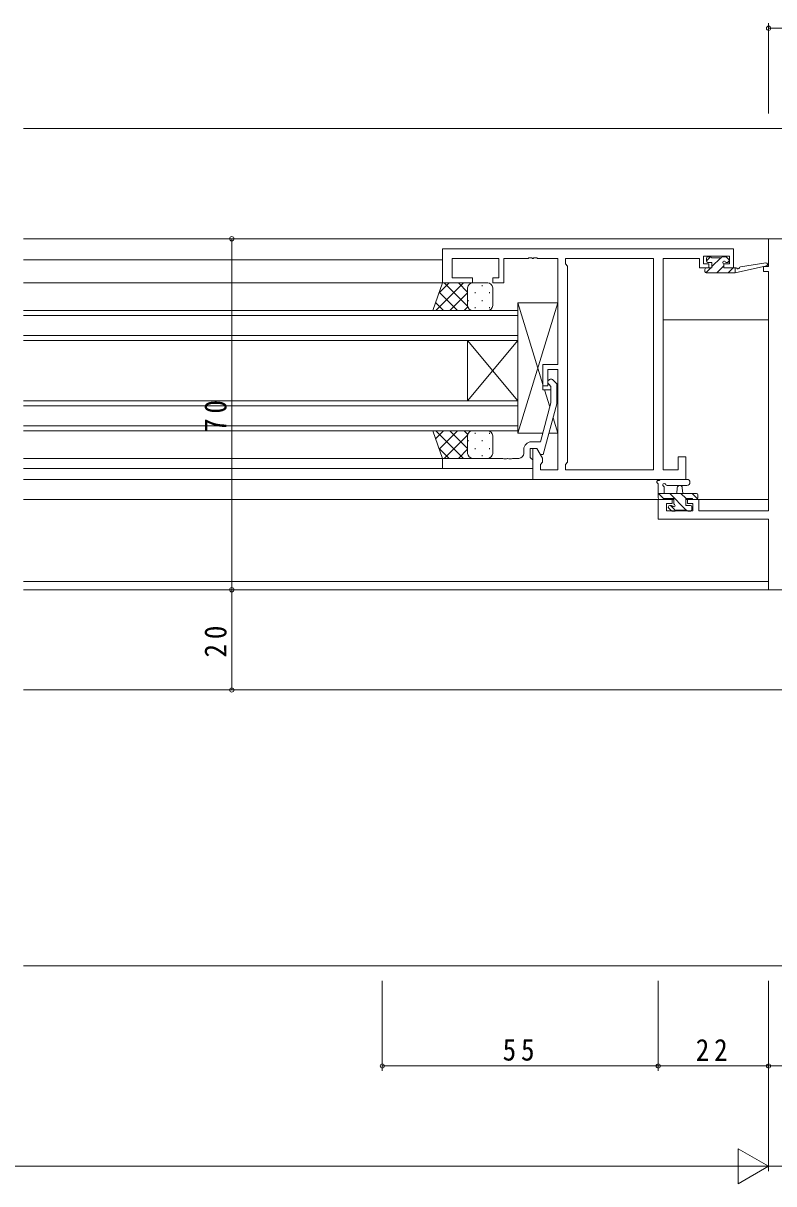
# Model space of a CAD drawing. Units: millimetres, scale not verified. Extents: x -594 to 539, y -420 to 386.
# Drawn here: x 144.7 to 294.4, y -275 to -43.5 of the extents above; entities that cross this region are included whole.
import ezdxf

# ---------------------------------------------------------------- set-up
doc = ezdxf.new("R2010")
doc.units = ezdxf.units.MM
doc.header["$LTSCALE"] = 2
for name, color, linetype, lineweight in [('0-3_YKK_11', 7, 'Continuous', 9), ('0-4_YKK_12', 2, 'Continuous', 9), ('0-5_YKK_13', 4, 'Continuous', 9), ('0-6_YKK_D', 6, 'Continuous', 9), ('0-7_YSS_K', 3, 'Continuous', 9)]:
    doc.layers.add(name, color=color, linetype=linetype, lineweight=lineweight)
doc.styles.add('ＭＳ ゴシック', font='')
doc.styles.get('ＭＳ ゴシック').set_extended_font_data('MS Gothic')

msp = doc.modelspace()

# ---------------------------------------------------------------- linework, layer by layer
at = {"layer": '0-3_YKK_11'}
for p, q in [((293.328, -86.506), (293.328, -92.006)), ((328.328, -86.506), (293.328, -86.506)), ((228.328, -88.506), (228.328, -95.306)), ((286.328, -88.506), (228.328, -88.506)), ((280.328, -90.006), (285.528, -90.006)), ((280.328, -91.506), (280.328, -90.006)), ((285.528, -90.006), (285.528, -91.506)), ((286.328, -92.306), (286.328, -88.506)), ((230.258, -90.436), (239.528, -90.436)), ((230.258, -94.306), (230.258, -90.436)), ((239.528, -90.436), (239.528, -94.306)), ((240.528, -90.436), (245.369, -90.436)), ((240.528, -95.306), (240.528, -90.436)), ((245.369, -90.436), (245.553, -90.316)), ((245.553, -90.316), (246.103, -90.316)), ((246.103, -90.316), (246.286, -90.436)), ((246.286, -90.436), (246.369, -90.436)), ((246.369, -90.436), (246.553, -90.316)), ((246.553, -90.316), (247.103, -90.316)), ((247.103, -90.316), (247.286, -90.436)), ((247.286, -90.436), (251.328, -90.436)), ((251.328, -90.436), (251.328, -111.606)), ((252.828, -90.436), (270.398, -90.436)), ((252.828, -91.506), (252.828, -90.436)), ((253.258, -91.936), (252.828, -91.506)), ((253.258, -131.076), (253.258, -91.936)), ((270.398, -90.436), (270.398, -132.576)), ((270.398, -90.436), (270.398, -132.576)), ((272.328, -90.436), (279.528, -90.436)), ((272.328, -132.576), (272.328, -90.436)), ((279.528, -90.436), (279.528, -91.236)), ((279.528, -91.236), (279.528, -92.306)), ((279.528, -92.306), (281.428, -92.306)), ((281.428, -91.506), (280.328, -91.506)), ((281.428, -92.306), (281.428, -91.506)), ((284.428, -91.506), (284.428, -92.306)), ((285.528, -91.506), (284.428, -91.506)), ((284.428, -92.306), (286.328, -92.306)), ((292.328, -92.006), (292.328, -93.006)), ((293.328, -92.006), (292.328, -92.006)), ((234.328, -94.306), (230.258, -94.306)), ((234.328, -95.306), (234.328, -94.306)), ((238.328, -94.306), (238.328, -95.306)), ((239.528, -94.306), (238.328, -94.306)), ((292.328, -93.006), (293.328, -93.006)), ((293.328, -93.006), (293.328, -140.776)), ((228.328, -95.306), (234.328, -95.306)), ((238.328, -95.306), (240.528, -95.306)), ((248.328, -111.606), (248.328, -115.806)), ((251.328, -111.606), (248.328, -111.606)), ((249.328, -112.606), (251.328, -112.606)), ((249.328, -115.806), (249.328, -112.606)), ((251.328, -112.606), (251.328, -132.576)), ((249.928, -115.955), (249.503, -115.531)), ((250.352, -114.682), (251.128, -115.458)), ((251.128, -115.458), (251.128, -119.403)), ((248.328, -115.806), (249.328, -115.806)), ((249.928, -119.245), (249.928, -115.955)), ((247.848, -127.006), (249.928, -119.245)), ((251.128, -119.403), (248.421, -129.506)), ((246.028, -127.006), (247.848, -127.006)), ((244.528, -129.306), (244.528, -128.506)), ((245.828, -128.306), (245.828, -130.106)), ((247.128, -128.306), (245.828, -128.306)), ((246.328, -128.306), (246.328, -134.506)), ((247.128, -128.306), (246.328, -128.306)), ((247.821, -129.506), (247.128, -128.306)), ((248.258, -130.264), (247.128, -128.306)), ((248.421, -129.506), (247.821, -129.506)), ((228.328, -130.306), (240.369, -130.306)), ((228.328, -132.306), (228.328, -130.306)), ((240.369, -130.306), (240.553, -130.426)), ((240.553, -130.426), (241.103, -130.426)), ((241.103, -130.426), (241.286, -130.306)), ((241.286, -130.306), (241.369, -130.306)), ((241.369, -130.306), (241.553, -130.426)), ((241.553, -130.426), (242.103, -130.426)), ((242.103, -130.426), (242.286, -130.306)), ((242.286, -130.306), (243.528, -130.306)), ((245.828, -130.106), (246.028, -130.306)), ((246.028, -130.306), (246.328, -130.606)), ((246.328, -130.606), (246.328, -132.306)), ((247.828, -131.506), (248.258, -131.076)), ((247.828, -132.576), (247.828, -131.506)), ((248.258, -131.076), (248.258, -130.264)), ((252.828, -131.506), (253.258, -131.076)), ((252.828, -132.576), (252.828, -131.506)), ((275.328, -130.006), (275.328, -132.576)), ((276.828, -130.006), (275.328, -130.006)), ((276.828, -134.506), (276.828, -130.006)), ((246.328, -132.306), (228.328, -132.306)), ((251.328, -132.576), (247.828, -132.576)), ((270.398, -132.576), (252.828, -132.576)), ((275.328, -132.576), (272.328, -132.576)), ((246.328, -134.506), (276.828, -134.506)), ((271.328, -138.506), (271.328, -142.406)), ((274.128, -138.506), (271.328, -138.506)), ((274.128, -139.306), (274.128, -138.506)), ((277.128, -138.506), (277.128, -139.306)), ((279.428, -138.506), (277.128, -138.506)), ((279.428, -140.776), (279.428, -138.506)), ((272.958, -139.306), (274.128, -139.306)), ((272.958, -140.776), (272.958, -139.306)), ((278.228, -140.776), (272.958, -140.776)), ((277.128, -139.306), (278.228, -139.306)), ((278.228, -139.306), (278.228, -140.776)), ((293.328, -140.776), (279.428, -140.776)), ((271.328, -142.406), (293.328, -142.406)), ((293.328, -142.406), (293.328, -156.506)), ((293.328, -156.506), (308.328, -156.506))]:
    msp.add_line(p, q, dxfattribs=at)
for centre, radius, start, end in [((249.928, -115.106), 0.6, 44.99998, 225), ((246.028, -128.506), 1.5, 90, 179.99998), ((243.528, -129.306), 1, 270, 359.99998)]:
    msp.add_arc(centre, radius, start, end, dxfattribs=at)
at = {"layer": '0-4_YKK_12'}
for p, q in [((144.828, -64.506), (338.328, -64.506)), ((144.828, -86.506), (293.628, -86.506)), ((144.828, -90.706), (228.328, -90.706)), ((144.828, -95.306), (228.828, -95.306)), ((144.828, -100.806), (243.327, -100.806)), ((243.327, -101.806), (144.828, -101.806)), ((243.327, -100.806), (243.327, -106.806)), ((272.328, -102.706), (293.328, -102.706)), ((144.828, -105.806), (243.327, -105.806)), ((243.327, -106.806), (144.828, -106.806)), ((243.327, -106.806), (233.327, -118.806)), ((243.327, -118.806), (233.327, -106.806)), ((233.327, -118.806), (233.327, -106.806)), ((243.327, -118.806), (243.327, -106.806)), ((144.828, -118.806), (243.327, -118.806)), ((243.327, -119.806), (144.828, -119.806)), ((243.327, -118.806), (243.327, -124.806)), ((144.828, -123.806), (243.327, -123.806)), ((243.327, -124.806), (144.828, -124.806)), ((144.828, -130.306), (228.328, -130.306)), ((144.828, -132.306), (228.628, -132.306)), ((144.828, -134.506), (270.398, -134.506)), ((144.828, -138.506), (274.428, -138.506)), ((276.828, -138.506), (293.328, -138.506)), ((292.828, -142.407), (292.828, -142.406)), ((144.828, -154.876), (293.328, -154.876)), ((144.828, -156.506), (293.628, -156.506)), ((144.828, -176.506), (308.628, -176.506))]:
    msp.add_line(p, q, dxfattribs=at)
at = {"layer": '0-5_YKK_13'}
for p, q in [((281.739, -90.106), (280.93, -90.916)), ((281.23, -90.106), (281.73, -90.106)), ((284.13, -90.106), (284.73, -90.106)), ((284.942, -90.194), (285.442, -90.694)), ((281.784, -92.306), (280.809, -93.281)), ((280.93, -90.906), (280.93, -90.406)), ((280.93, -92.306), (282.03, -92.306)), ((282.03, -91.206), (281.23, -91.206)), ((281.93, -90.306), (283.93, -90.306)), ((283.784, -90.306), (282.03, -92.061)), ((282.03, -92.306), (282.03, -91.206)), ((284.43, -91.906), (283.029, -93.306)), ((284.43, -91.667), (284.43, -92.306)), ((284.43, -92.306), (286.628, -92.306)), ((285.23, -91.206), (284.891, -91.206)), ((285.517, -90.819), (285.129, -91.206)), ((286.274, -92.306), (285.274, -93.306)), ((286.628, -93.306), (292.893, -91.899)), ((286.628, -92.306), (286.715, -92.292)), ((286.628, -93.306), (286.628, -92.306)), ((287.741, -92.126), (292.78, -91.31)), ((280.63, -93.006), (280.63, -92.606)), ((280.93, -93.306), (286.628, -93.306)), ((226.363, -100.806), (228.328, -95.306)), ((226.98, -100.806), (232.48, -95.306)), ((227.592, -97.366), (229.652, -95.306)), ((227.673, -97.139), (231.34, -100.806)), ((228.328, -95.306), (234.328, -95.306)), ((228.669, -95.306), (233.328, -99.965)), ((231.497, -95.306), (233.328, -97.137)), ((233.328, -96.306), (233.328, -99.806)), ((233.418, -95.892), (233.418, -95.926)), ((237.328, -95.306), (234.328, -95.306)), ((234.833, -97.141), (234.833, -97.341)), ((236.248, -95.726), (236.248, -95.926)), ((237.663, -97.141), (237.663, -97.341)), ((238.328, -99.808), (238.328, -96.306)), ((226.929, -99.223), (228.512, -100.806)), ((229.809, -100.806), (233.328, -97.287)), ((233.418, -98.756), (233.418, -98.956)), ((236.248, -98.756), (236.248, -98.956)), ((243.328, -125.306), (251.328, -99.306)), ((243.328, -99.306), (248.328, -115.556)), ((243.328, -99.306), (251.328, -99.306)), ((243.328, -125.306), (243.328, -99.306)), ((251.328, -99.306), (251.328, -111.606)), ((234.328, -100.806), (226.363, -100.806)), ((232.637, -100.806), (233.328, -100.116)), ((234.328, -100.806), (237.328, -100.806)), ((234.833, -100.171), (234.833, -100.371)), ((237.663, -100.171), (237.663, -100.371)), ((243.328, -124.706), (243.328, -100.706)), ((248.328, -111.606), (248.328, -116.606)), ((251.328, -111.606), (248.328, -111.606)), ((248.328, -116.606), (249.928, -116.606)), ((248.651, -116.606), (249.711, -120.053)), ((251.128, -116.606), (251.328, -116.606)), ((251.128, -116.606), (251.328, -116.606)), ((251.328, -116.606), (251.328, -125.306)), ((250.375, -122.211), (251.328, -125.306)), ((226.364, -124.806), (228.328, -130.306)), ((234.328, -124.806), (226.364, -124.806)), ((226.929, -126.39), (228.512, -124.806)), ((226.98, -124.806), (232.48, -130.306)), ((227.673, -128.474), (231.34, -124.806)), ((229.809, -124.806), (233.328, -128.326)), ((232.637, -124.806), (233.328, -125.497)), ((234.328, -124.806), (237.328, -124.806)), ((228.669, -130.306), (233.328, -125.647)), ((233.328, -129.306), (233.328, -125.806)), ((233.418, -126.856), (233.418, -126.656)), ((234.833, -125.441), (234.833, -125.241)), ((236.248, -126.856), (236.248, -126.656)), ((237.663, -125.441), (237.663, -125.241)), ((238.328, -125.805), (238.328, -129.306)), ((248.304, -125.306), (243.328, -125.306)), ((251.328, -125.306), (249.546, -125.306)), ((227.592, -128.247), (229.652, -130.306)), ((231.497, -130.306), (233.328, -128.476)), ((234.833, -128.471), (234.833, -128.271)), ((237.663, -128.471), (237.663, -128.271)), ((228.328, -130.306), (234.328, -130.306)), ((233.418, -129.721), (233.418, -129.686)), ((237.328, -130.306), (234.328, -130.306)), ((236.248, -129.886), (236.248, -129.686)), ((271.328, -138.206), (271.328, -135.526)), ((277.056, -134.506), (271.893, -134.506)), ((272.528, -136.126), (272.528, -137.306)), ((277.056, -135.706), (273.095, -135.709)), ((275.028, -137.306), (275.13, -136.162)), ((276.228, -137.306), (276.126, -136.162)), ((271.328, -137.306), (278.928, -137.306)), ((272.421, -138.357), (271.371, -137.306)), ((272.228, -138.506), (271.628, -138.506)), ((274.428, -138.306), (272.428, -138.306)), ((276.916, -140.606), (273.616, -137.306)), ((274.428, -139.245), (274.428, -138.306)), ((276.861, -138.306), (275.861, -137.306)), ((276.828, -138.306), (276.828, -139.706)), ((278.128, -138.306), (276.828, -138.306)), ((279.175, -138.376), (278.106, -137.306)), ((278.928, -138.506), (278.328, -138.506)), ((279.228, -137.606), (279.228, -138.206)), ((273.916, -140.718), (273.416, -140.218)), ((273.628, -139.706), (273.967, -139.706)), ((274.838, -140.773), (273.771, -139.706)), ((274.728, -140.806), (274.128, -140.806)), ((277.028, -140.606), (274.928, -140.606)), ((276.828, -139.706), (277.728, -139.706)), ((277.728, -140.806), (277.228, -140.806)), ((278.028, -140.006), (278.028, -140.506))]:
    msp.add_line(p, q, dxfattribs=at)
for centre, radius, start, end in [((281.23, -90.406), 0.3, 90, 180), ((281.73, -90.306), 0.2, 0, 90), ((284.13, -90.306), 0.2, 90, 180), ((284.73, -90.406), 0.3, 45, 90), ((280.93, -92.606), 0.3, 90, 180), ((281.23, -90.906), 0.3, 180, 270), ((284.43, -91.206), 0.25, 33.05573, 236.94426), ((284.13, -91.667), 0.3, 0, 56.94426), ((284.891, -90.906), 0.3, 213.05573, 270), ((285.23, -90.906), 0.3, 270, 45), ((286.763, -92.588), 0.3, 39.19753, 99.19753), ((287.228, -92.209), 0.3, 219.19753, 339.19753), ((287.789, -92.422), 0.3, 99.19753, 159.19753), ((292.828, -91.606), 0.3, 282.65862, 99.19753), ((280.93, -93.006), 0.3, 180, 270), ((234.328, -96.306), 1, 90.00009, 180.00009), ((237.328, -96.306), 1, 0.00009, 90.00009), ((234.328, -99.806), 1, 180.00009, 270.00009), ((237.328, -99.806), 1, 270.00009, 0.00009), ((234.328, -125.806), 1, 89.99976, 179.99976), ((237.328, -125.806), 1, 359.99976, 89.99976), ((234.328, -129.306), 1, 179.99976, 269.99976), ((237.328, -129.306), 1, 269.99976, 359.99976), ((271.328, -135.006), 0.3, 79.47121, 239.99998), ((271.028, -135.526), 0.3, 0, 60), ((271.437, -134.416), 0.3, 259.47121, 319.47121), ((271.893, -134.806), 0.3, 90, 139.47121), ((272.528, -135.606), 0.3, 19.18974, 239.99998), ((272.228, -136.126), 0.3, 0, 60), ((273.094, -135.409), 0.3, 199.18974, 270.04022), ((275.628, -136.206), 0.5, 5.09206, 174.90793), ((277.055, -135.106), 0.6, 270.04022, 90.04022), ((271.628, -138.206), 0.3, 180, 270), ((272.228, -138.306), 0.2, 270, 0), ((278.328, -138.306), 0.2, 180, 270), ((278.928, -137.606), 0.3, 0, 90), ((278.928, -138.206), 0.3, 270, 0), ((273.628, -140.006), 0.3, 90, 225), ((274.128, -140.506), 0.3, 225, 270), ((273.967, -140.006), 0.3, 33.05573, 90), ((274.428, -139.706), 0.25, 213.05573, 56.94426), ((274.728, -139.245), 0.3, 180, 236.94426), ((274.728, -140.606), 0.2, 270, 0), ((277.228, -140.606), 0.2, 180, 270), ((277.728, -140.006), 0.3, 0, 90), ((277.728, -140.506), 0.3, 270, 0)]:
    msp.add_arc(centre, radius, start, end, dxfattribs=at)
at = {"layer": '0-6_YKK_D'}
for p, q in [((293.328, -61.506), (293.328, -43.506)), ((328.328, -44.506), (293.328, -44.506)), ((214.405, -86.506), (185.328, -86.506)), ((186.328, -86.506), (186.328, -156.506)), ((214.405, -156.506), (185.328, -156.506)), ((214.405, -156.506), (185.328, -156.506)), ((186.328, -156.506), (186.328, -176.506)), ((214.405, -176.506), (185.328, -176.506)), ((216.328, -234.506), (216.328, -252.506)), ((271.328, -234.506), (271.328, -252.506)), ((271.328, -234.506), (271.328, -252.506)), ((293.328, -234.506), (293.328, -252.506)), ((293.328, -234.506), (293.328, -252.506)), ((293.328, -234.506), (293.328, -272.506)), ((293.328, -235.506), (293.328, -272.506)), ((216.328, -251.506), (271.328, -251.506)), ((271.328, -251.506), (293.328, -251.506)), ((308.328, -251.506), (293.328, -251.506)), ((287.266, -268.006), (287.266, -275.006)), ((293.328, -271.506), (287.266, -268.006)), ((286.328, -271.506), (0.328, -271.506)), ((293.328, -271.506), (281.203, -271.506)), ((293.328, -271.506), (287.266, -275.006)), ((343.328, -271.506), (293.328, -271.506))]:
    msp.add_line(p, q, dxfattribs=at)
for centre in [(293.328, -44.506), (186.328, -86.506), (186.328, -156.506), (186.328, -156.506), (186.328, -176.506), (216.328, -251.506), (271.328, -251.506), (271.328, -251.506), (293.328, -251.506)]:
    msp.add_circle(centre, 0.425, dxfattribs=at)
at = {"layer": '0-7_YSS_K'}
msp.add_line((308.328, -231.506), (144.828, -231.506), dxfattribs=at)

# ---------------------------------------------------------------- texts
at = {"layer": '0-6_YKK_D', "color": 7, "char_height": 4.399, "attachment_point": 7, "rotation": 90, "style": 'ＭＳ ゴシック'}
for s, insert in [('\\T1.36;\\W0.9;70', (185.328, -125.026)), ('\\T1.36;\\W0.9;20', (185.328, -170.026))]:
    msp.add_mtext(s, dxfattribs=dict(at, insert=insert))
at = {"layer": '0-6_YKK_D', "color": 7, "char_height": 4.399, "attachment_point": 7, "style": 'ＭＳ ゴシック'}
for s, insert in [('\\T1.36;\\W0.9;55', (240.308, -250.506)), ('\\T1.36;\\W0.9;22', (278.808, -250.506))]:
    msp.add_mtext(s, dxfattribs=dict(at, insert=insert))

doc.saveas('drawing.dxf')
